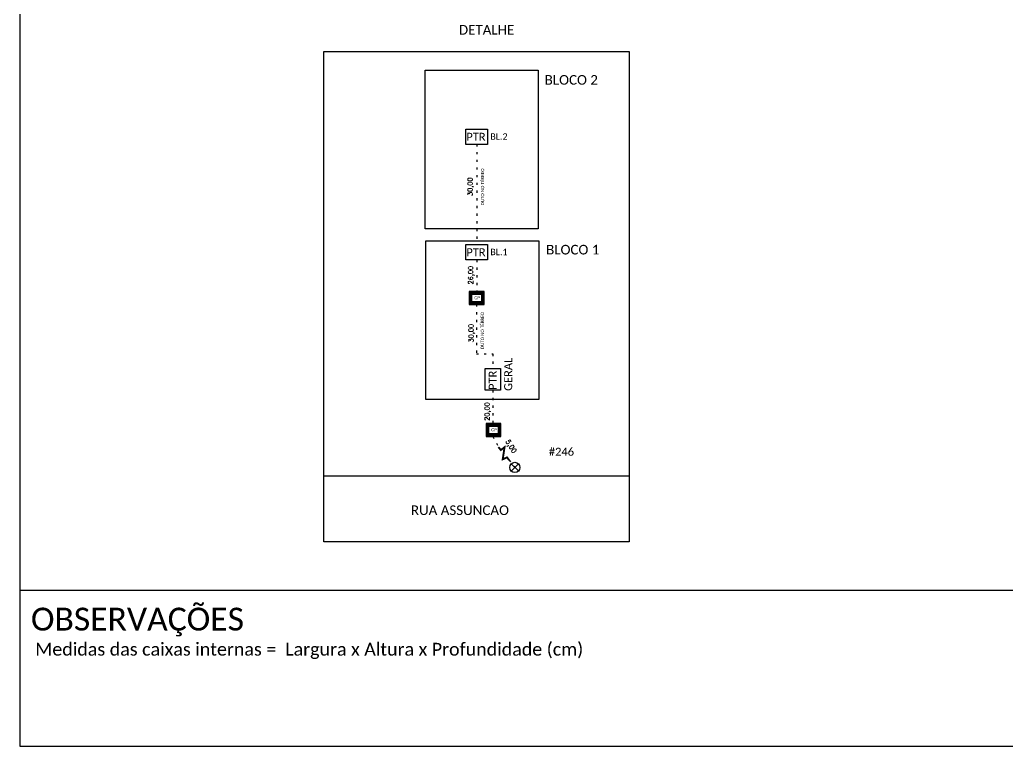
# Model space of a CAD drawing. Extents: x -89 to 749, y 705 to 1299.
# Drawn here: x -89.3 to 219, y 705 to 931.9 of the extents above; entities that cross this region are included whole.
import ezdxf

# ---------------------------------------------------------------- set-up
doc = ezdxf.new("R2010")
doc.units = 0
doc.linetypes.add('DYN_DIM', pattern=[0.798528, 0.228151, -0.570377])
for name, color, linetype in [('10.1-Caixas Subterrâneas', 5, 'Continuous'), ('locais', 7, 'Continuous'), ('Subida Lateral', 5, 'Continuous')]:
    doc.layers.add(name, color=color, linetype=linetype)
doc.styles.add('ARIAL', font='arial.ttf')
doc.styles.add('TEXTO_1.5', font='romans.shx', dxfattribs={"height": 1.5})
doc.styles.add('WMF-Calibri0', font='calibri.ttf')

# ---------------------------------------------------------------- blocks, each defined once
blk = doc.blocks.new('*X75')
at = {"color": 0, "linetype": 'Continuous'}
for p, q in [((-1.25, 0.34099), (-0.49099, 1.1)), ((-1.25, 0.517767), (-0.667767, 1.1)), ((-1.25, 0.694544), (-0.844544, 1.1)), ((-1.25, 0.87132), (-1.02132, 1.1)), ((-1.25, 1.048097), (-1.198097, 1.1)), ((-1.25, 0.164214), (-0.8035, 0.610714)), ((-1.25, -0.012563), (-0.8035, 0.433937)), ((-1.25, -0.18934), (-0.8035, 0.25716)), ((-1.25, -0.366117), (-0.8035, 0.080383)), ((-0.789214, 0.625), (-0.314214, 1.1)), ((-0.612437, 0.625), (-0.137437, 1.1)), ((-0.43566, 0.625), (0.03934, 1.1)), ((-0.258883, 0.625), (0.216117, 1.1)), ((-0.082107, 0.625), (0.392893, 1.1)), ((0.09467, 0.625), (0.56967, 1.1)), ((0.271447, 0.625), (0.746447, 1.1)), ((0.448223, 0.625), (0.923223, 1.1)), ((0.625, 0.625), (1.1, 1.1)), ((0.801777, 0.625), (1.25, 1.073223)), ((0.8035, 0.449947), (1.25, 0.896447)), ((0.8035, 0.27317), (1.25, 0.71967)), ((0.8035, 0.096393), (1.25, 0.542893)), ((0.8035, -0.080383), (1.25, 0.366117)), ((0.8035, -0.25716), (1.25, 0.18934)), ((0.8035, -0.433937), (1.25, 0.012563)), ((-1.25, -0.542893), (-0.8035, -0.096393)), ((-1.25, -0.71967), (-0.8035, -0.27317)), ((-1.25, -0.896447), (-0.8035, -0.449947)), ((-1.25, -1.073223), (-0.801777, -0.625)), ((-1.1, -1.1), (-0.625, -0.625)), ((-0.923223, -1.1), (-0.448223, -0.625)), ((-0.746447, -1.1), (-0.271447, -0.625)), ((-0.56967, -1.1), (-0.09467, -0.625)), ((-0.392893, -1.1), (0.082107, -0.625)), ((-0.216117, -1.1), (0.258883, -0.625)), ((-0.03934, -1.1), (0.43566, -0.625)), ((0.137437, -1.1), (0.612437, -0.625)), ((0.314214, -1.1), (0.789214, -0.625)), ((0.49099, -1.1), (1.25, -0.34099)), ((0.667767, -1.1), (1.25, -0.517767)), ((0.8035, -0.610714), (1.25, -0.164214)), ((0.844544, -1.1), (1.25, -0.694544)), ((1.02132, -1.1), (1.25, -0.87132)), ((1.198097, -1.1), (1.25, -1.048097))]:
    blk.add_line(p, q, dxfattribs=at)
blk = doc.blocks.new('MANHOLE_MQ')
at = {"color": 0, "linetype": 'Continuous'}
for p, q in [((0.00000623, 0.00000569), (-0.00000627, 0.00000569)), ((-0.00000627, 0.00000569), (-0.00000627, -0.00000531)), ((-0.00000404, 0.00000331), (0.00000399, 0.00000331)), ((-0.00000404, -0.00000294), (-0.00000404, 0.00000331)), ((0.00000399, 0.00000331), (0.00000399, -0.00000294)), ((0.00000623, -0.00000531), (0.00000623, 0.00000569)), ((-0.00000627, -0.00000531), (0.00000623, -0.00000531)), ((0.00000399, -0.00000294), (-0.00000404, -0.00000294)), ((0.00000399, -0.00000294), (0.00000399, -0.00000294))]:
    blk.add_line(p, q, dxfattribs=at)
at = {"color": 0, "linetype": 'Continuous', "xscale": 5e-06, "yscale": 5e-06, "zscale": 1e-05}
blk.add_blockref('*X75', (-0.00000002, 0.00000019), dxfattribs=at)

msp = doc.modelspace()

# ---------------------------------------------------------------- linework, layer by layer
msp.add_lwpolyline([(-89.32, 705.02), (749.25, 705.02), (749.25, 1299.02), (-89.32, 1299.02), (-89.32, 705.02)])
at = {"color": 3}
msp.add_lwpolyline([(5.65, 921.98), (100.92, 921.98), (100.92, 768.83), (5.65, 768.83)], close=True, dxfattribs=at)
at = {"color": 7}
for points in [[(37.24, 916.18), (72.53, 916.18), (72.53, 866.62), (37.24, 866.62)], [(37.43, 862.86), (72.72, 862.86), (72.72, 813.3), (37.43, 813.3)]]:
    msp.add_lwpolyline(points, close=True, dxfattribs=at)
at = {"color": 2}
for points in [[(56.77, 897.75), (56.77, 892.99), (49.99, 892.99), (49.99, 897.75)], [(56.77, 861.7), (56.77, 856.93), (49.99, 856.93), (49.99, 861.7)], [(55.96, 822.99), (60.73, 822.99), (60.73, 816.21), (55.96, 816.21)]]:
    msp.add_lwpolyline(points, close=True, dxfattribs=at)
at = {"color": 1, "linetype": 'DYN_DIM', "ltscale": 3}
for points in [[(53.38, 892.99), (53.38, 861.7)], [(53.38, 856.93), (53.39, 847.08)], [(53.24, 843.01), (53.24, 827.59), (58.34, 827.59), (58.34, 822.99)], [(58.34, 816.21), (58.34, 805.25)], [(58.34, 801.78), (60.13, 798.47)], [(63.48, 794.37), (65.25, 792.12)]]:
    msp.add_lwpolyline(points, dxfattribs=at)
at = {"color": 8}
msp.add_lwpolyline([(5.65, 789.52), (100.92, 789.52)], dxfattribs=at)
at = {"color": 7}
msp.add_lwpolyline([(-89.24, 753.78), (237.71, 753.78)], dxfattribs=at)
at = {"layer": 'locais', "color": 10}
for points in [[(66.38, 791), (64.12, 793.23)], [(66.37, 793.25), (64.14, 790.98)]]:
    msp.add_lwpolyline(points, dxfattribs=at)
msp.add_circle((65.25, 792.12), 1.59, dxfattribs=at)
at = {"layer": 'Subida Lateral', "color": 5, "const_width": 0.587}
msp.add_lwpolyline([(60.13, 798.47), (60.88, 797.54), (62.05, 798.44), (61.47, 794.65), (62.83, 795.25), (63.48, 794.37)], dxfattribs=at)

# ---------------------------------------------------------------- block references
at = {"layer": '10.1-Caixas Subterrâneas', "color": 30, "xscale": 369909.803692651, "yscale": 369909.803692651, "zscale": 369909.803692651, "rotation": 180.0000000000629}
for p in [(53.31, 845.11), (58.59, 803.88)]:
    msp.add_blockref('MANHOLE_MQ', p, dxfattribs=at)

# ---------------------------------------------------------------- texts
at = {"color": 2, "style": 'WMF-Calibri0'}
for s, height, p in [('DETALHE', 3, (47.79, 927.3)), ('PTR', 2.5, (50.1, 894.13)), ('PTR', 2.5, (50.1, 858.07))]:
    msp.add_text(s, height=height, dxfattribs=at).set_placement(p)
at = {"color": 7, "style": 'WMF-Calibri0'}
for s, height, p in [('BLOCO 2', 3, (74.57, 911.66)), ('BL.2', 2, (57.61, 894.47)), ('BL.1', 2, (57.61, 858.41)), ('BLOCO 1', 3, (75.02, 858.63)), ('#246', 2.5, (75.88, 795.77)), ('RUA ASSUNCAO', 3, (32.81, 777.25)), ('OBSERVAÇÕES', 7.1308, (-85.83, 741.17))]:
    msp.add_text(s, height=height, dxfattribs=at).set_placement(p)
at = {"color": 7}
for s, height, rotation, style, p in [('DUTO NO TÉRREO', 1, 90, 'WMF-Calibri0', (55.68, 873.99)), ('30,00', 1.5, 90.2535, 'TEXTO_1.5', (52.06, 876.91)), ('26,00', 1.5, 90.2535, 'TEXTO_1.5', (52.2, 849.27)), ('DUTO NO TÉRREO', 1, 90, 'WMF-Calibri0', (55.62, 829.12)), ('30,00', 1.5, 90.2535, 'TEXTO_1.5', (52.35, 831.15)), ('GERAL', 2.5, 90, 'WMF-Calibri0', (64.43, 816.02)), ('20,00', 1.5, 90.2535, 'TEXTO_1.5', (57.36, 806.7)), ('5,00', 1.5, 301.8221, 'TEXTO_1.5', (62.29, 800.25))]:
    msp.add_text(s, height=height, rotation=rotation, dxfattribs=dict(at, style=style)).set_placement(p)
at = {"color": 2, "style": 'WMF-Calibri0'}
msp.add_text('PTR', height=2.5, rotation=90, dxfattribs=at).set_placement((59.59, 816.32))
at = {"color": 7, "insert": (-84.48, 737.33), "char_height": 4, "width": 658.8434, "attachment_point": 1, "style": 'WMF-Calibri0'}
msp.add_mtext('Medidas das caixas internas =  Largura x Altura x Profundidade (cm)', dxfattribs=at)
at = {"layer": '10.1-Caixas Subterrâneas', "color": 30, "style": 'ARIAL'}
for p in [(52.61, 844.64), (57.89, 803.41)]:
    msp.add_text('CP', height=0.925, dxfattribs=at).set_placement(p)

doc.saveas('drawing.dxf')
